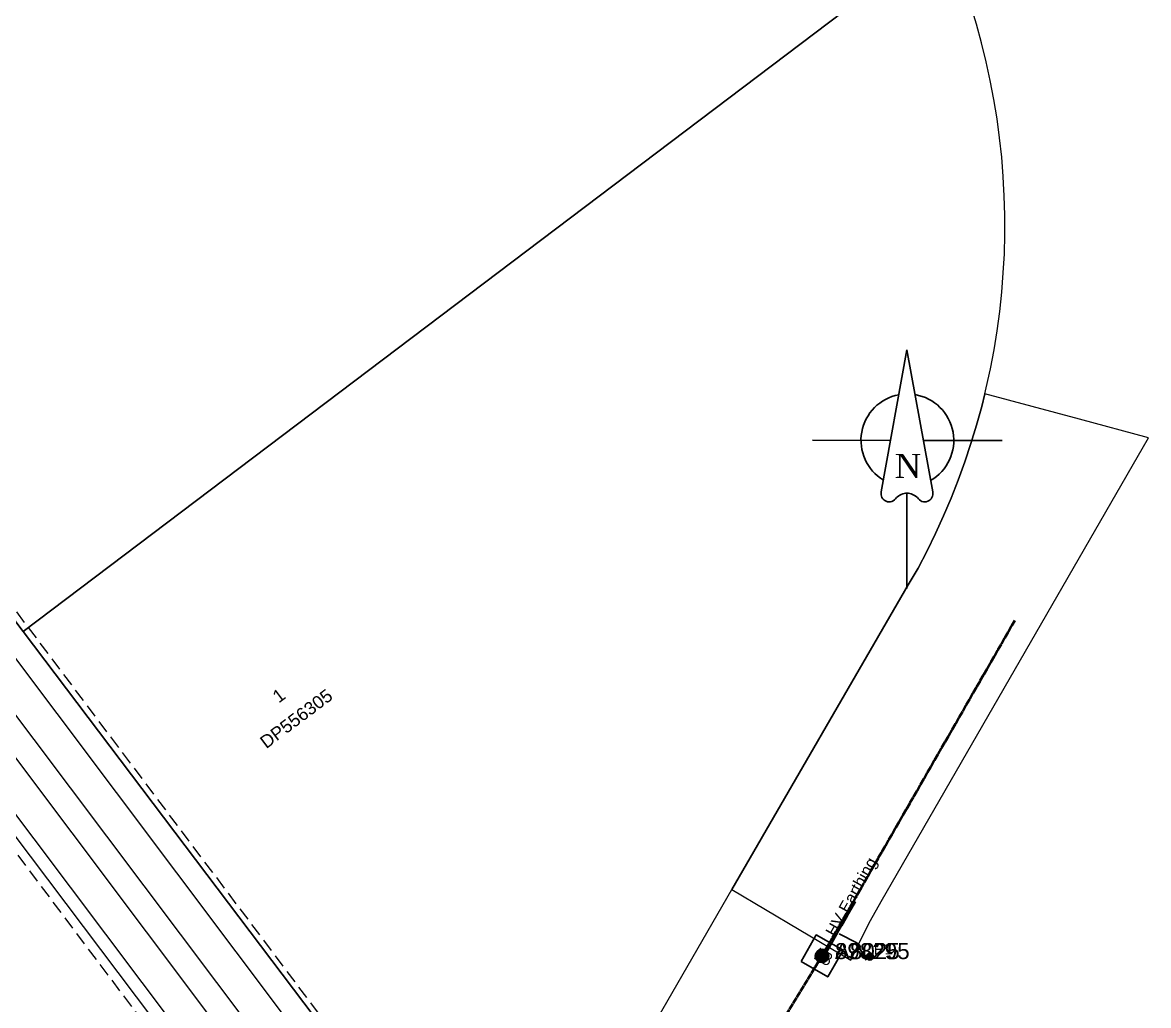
# Model space of a CAD drawing. Header units: metres. Extents: x 0 to 309348, y 0 to 6272736.
# Drawn here: x 309153.9 to 309329.3, y 6271873.5 to 6272026.7 of the extents above; entities that cross this region are included whole.
import ezdxf
from ezdxf.enums import TextEntityAlignment as Align

# ---------------------------------------------------------------- set-up
doc = ezdxf.new("R2010")
doc.units = ezdxf.units.M
for name, pattern in [('Cable Exist OH', [1, 1, 0]), ('Cable Exist UG', [8.2, 4, -1.2, 1.8, -1.2]), ('DASHEDX2', [38.1, 25.4, -12.7])]:
    doc.linetypes.add(name, pattern=pattern)
doc.layers.get('0').update_dxf_attribs({"color": 6})
doc.layers.add('_User Miscellaneous10', color=252, linetype='Continuous', lineweight=13, plot=False, transparency=0.85)
for name, color, linetype, lineweight in [('_User_LV_Exist', 5, 'Continuous', 35), ('_User_SL_Exist', 4, 'Continuous', 35), ('Cadastre Land Parcels_SP_EXT', 118, 'Continuous', 15), ('Cadastre Roads_SP_EXT', 218, 'Continuous', 15), ('Cadastre Roads_SP_NEW', 214, 'Continuous', 15), ('Mains_HV_EXT', 13, 'Continuous', 25), ('Mains_LV_EXT', 163, 'Continuous', 25), ('Mains_SL_EXT', 131, 'Continuous', 25)]:
    doc.layers.add(name, color=color, linetype=linetype, lineweight=lineweight)
for name, color, linetype in [('Duct_SP_EXT', 30, 'Continuous'), ('Equip_SP_HV_EXT', 7, 'Continuous'), ('Notes', 7, 'Continuous'), ('SupportsOH_SP_TR_HV_LV_SL_EXT', 7, 'Continuous'), ('Trench_SP_EXT', 7, 'Continuous')]:
    doc.layers.add(name, color=color, linetype=linetype)
doc.styles.add('ARIAL', font='arial.ttf', dxfattribs={"height": 2})
doc.styles.add('iecNAME', font='times.ttf')
doc.styles.add('POLE_LABEL', font='arial.ttf', dxfattribs={"height": 2})
doc.styles.get("Standard").update_dxf_attribs({"font": 'arial.ttf'})
doc.linetypes.add('Cable E UG', pattern='A,6,-0.5,["E",Standard,S=1.7,R=0,X=0.5,Y=-1],-2.9', length=9.4)

# ---------------------------------------------------------------- blocks, each defined once
blk = doc.blocks.new('POLE_EXT')
blk.add_hatch(color=256).paths.add_polyline_path([(-1, 0, 1), (1, 0, 1)])
blk.add_lwpolyline([(-1, 0, 1), (1, 0, 1)], format="xyb", close=True)
at = {"flags": 8}
blk.add_attdef('pNumber', text='', height=2, dxfattribs=at).set_placement((2.5, 2.5), align=Align.MIDDLE_CENTER)
at = {"style": 'POLE_LABEL', "flags": 9}
for tag, p in [('STRUCTURE_PLANT_NUMBER', (1.35, 0.03)), ('STREET_CODE', (1.35, -0.2))]:
    blk.add_attdef(tag, text='', height=0.2, dxfattribs=at).set_placement(p, align=Align.MIDDLE_LEFT)
at = {"flags": 9}
for tag, p in [('OWNED_BY', (1.35, -0.4)), ('SPECIAL_USE', (1.35, -0.8)), ('STATE', (1.35, -1)), ('cLV', (1.35, -1.4)), ('hDepth', (1.35, -1.6)), ('hDia', (1.35, -1.8)), ('PARENT', (1.35, -0.6)), ('USAGE', (1.35, -1.2)), ('cHV', (1.35, -2)), ('cLinedev', (1.35, -3.4)), ('LBRACKET', (1.35, -2.2)), ('LExisting', (1.35, -2.4)), ('LANTNUMBER', (1.35, -2.6)), ('LOther', (1.35, -2.8)), ('LRemove', (1.35, -3)), ('LEGEND', (1.35, -3.2)), ('LOCATION', (1.35, -3.6)), ('pExisting', (1.35, -3.8)), ('pFooting', (1.35, -4.4)), ('pNew', (1.35, -4.6)), ('pRelocate', (1.35, -5)), ('pRemove', (1.35, -5.2)), ('PFNUMBER', (1.35, -4)), ('NEWPFNUMBER', (1.35, -4.2)), ('pReplace', (1.35, -5.4)), ('pStay', (1.35, -5.6)), ('pType', (1.35, -5.8)), ('cspan', (1.35, -6)), ('STREETNAME', (1.35, -6.2)), ('SUBURB', (1.35, -6.4)), ('OPERATED_BY', (1.36, -7.01)), ('NOTES', (1.35, -6.6)), ('MAINTAINED_BY', (1.36, -6.81))]:
    blk.add_attdef(tag, text='', height=0.2, dxfattribs=at).set_placement(p, align=Align.MIDDLE_LEFT)
at = {"flags": 1}
blk.add_attdef('Z', (1.35, -7.33), '', height=0.2, dxfattribs=at)
blk = doc.blocks.new('HV_LOAD_BREAK_EXT')
blk.add_lwpolyline([(-2.4, -2.4), (2.4, -2.4), (2.4, 2.4), (-2.4, 2.4)], close=True)
at = {"insert": (-1.1, 0.99), "char_height": 2, "width": 2.9628, "attachment_point": 1}
blk.add_mtext('{\\Fisocp|c0;LB}', dxfattribs=at)
for tag, height, flags, p in [('ASSET_NUM', 2.5, 8, (2, 2)), ('STREET_CODE', 0.2, 9, (1.5, 0)), ('ACTUAL_STATUS', 0.2, 9, (1.5, -0.2)), ('CONSTRUCTED_VOLTAGE', 0.2, 9, (1.5, -0.4)), ('OPERATING_VOLTAGE', 0.2, 9, (1.5, -0.8)), ('ORIENTATION', 0.2, 9, (1.5, -1)), ('OWNED_BY', 0.2, 9, (1.5, -1.2)), ('OPERATED_BY', 0.2, 9, (1.5, -1.4)), ('STATE', 0.2, 9, (1.5, -1.8)), ('NO_PHASES', 0.2, 9, (1.5, -0.6)), ('MAINTAINED_BY', 0.2, 9, (1.5, -1.6)), ('SWITCH_TYPE', 0.2, 9, (1.5, -2)), ('STREETNAME', 0.2, 9, (1.5, -2.8)), ('SUBURB', 0.2, 9, (1.5, -3)), ('Z', 0.2, 1, (1.5, -3.6)), ('USAGE', 0.2, 9, (1.5, -2.2)), ('LEGEND', 0.2, 9, (1.5, -2.4)), ('LOCATION', 0.2, 9, (1.5, -2.6)), ('NOTES', 0.2, 9, (1.5, -3.2)), ('LABEL_ALIGNMENT', 0.2, 9, (1.5, -3.4))]:
    blk.add_attdef(tag, text='', height=height, dxfattribs=dict(flags=flags)).set_placement(p, align=Align.MIDDLE_LEFT)
blk = doc.blocks.new('CABLE_LARGE_EXT')
h = blk.add_hatch(color=256)
edge = h.paths.add_edge_path()
edge.add_arc((0, 0.55), 0.55, 0, 360)
blk.add_circle((0, 0.55), 0.55)
at = {"flags": 1}
blk.add_attdef('Z', (0, 0), '', height=0.2, dxfattribs=at)
at = {"flags": 9}
for tag, p in [('COND_CODE', (0, 0)), ('STATE', (0, -0.4)), ('XSECT_SIZE', (0, -0.6)), ('FB_REFERENCE', (0, -0.2)), ('NOTES', (0, -0.8))]:
    blk.add_attdef(tag, text='', height=0.2, dxfattribs=at).set_placement(p, align=Align.MIDDLE_LEFT)
blk = doc.blocks.new('NorthPnt 11(NP11)')
for p, q in [((-19.7, 0.02), (-3.49, 0)), ((3.32, 0), (19.7, -0.02)), ((-0.08, -10.94), (-0.08, -30.8))]:
    blk.add_line(p, q)
for points in [[(-0.08, 18.81), (-5.43, -10.68, 0.877048), (-2.29, -11.9, -0.1543), (-0.08, -10.94, 0.090511)], [(-0.08, 18.81), (5.26, -10.68, -0.877048), (2.13, -11.9, 0.1543), (-0.08, -10.94, -0.090511)]]:
    blk.add_lwpolyline(points, format="xyb")
for start, end in [(100.5988, 238.8643), (300.0994, 80.4374)]:
    blk.add_arc((0, 0), 9.64, start, end)
at = {"style": 'iecNAME'}
blk.add_text('N', height=5.02, dxfattribs=at).set_placement((-2.62, -7.82))

msp = doc.modelspace()

# ---------------------------------------------------------------- linework, layer by layer
at = {"layer": '_User Miscellaneous10', "linetype": 'DASHEDX2', "ltscale": 0.08}
for p, q in [((309083.28393, 6272027.35924), (309242.85878, 6271815.22204)), ((309180.02578, 6271861.15619), (309136.43218, 6271919.10909))]:
    msp.add_line(p, q, dxfattribs=at)
at = {"layer": '_User_SL_Exist', "linetype": 'Cable Exist OH'}
msp.add_lwpolyline([(309243.67773, 6271823.99915), (309278.46197, 6271881.19405), (309308.51411, 6271933.47902)], dxfattribs=at)
at = {"layer": 'Cadastre Land Parcels_SP_EXT', "linetype": 'Continuous'}
msp.add_lwpolyline([(309297.53303, 6272040.30897), (309288.78404, 6272061.396), (309269.57302, 6272094.18198), (309059.88004, 6272056.30398), (309153.96196, 6271931.742), (309297.53303, 6272040.30897)], close=True, dxfattribs=at)
for points in [[(309297.53303, 6272040.30897), (309153.96196, 6271931.742), (309229.68104, 6271831.55797)], [(309252.123, 6271870.31197), (309264.40397, 6271891.51701), (309291.902, 6271938.99897), (309293.41903, 6271941.63596), (309294.81901, 6271944.30599), (309296.14603, 6271947.01303), (309297.4, 6271949.75302), (309298.58101, 6271952.52799), (309299.68499, 6271955.33202), (309300.71601, 6271958.16503), (309301.66797, 6271961.02603), (309302.54502, 6271963.90797), (309303.34302, 6271966.81703), (309303.83097, 6271968.79904), (309304.06302, 6271969.74402), (309304.70396, 6271972.69), (309305.26602, 6271975.65197), (309305.74796, 6271978.62798), (309306.14996, 6271981.61398), (309306.47203, 6271984.61199), (309306.71397, 6271987.61804), (309306.87297, 6271990.627), (309306.95202, 6271993.641), (309306.95096, 6271996.65499), (309306.86899, 6271999.66899), (309306.76502, 6272001.58298), (309306.76502, 6272001.58298), (309306.70496, 6272002.67901), (309306.46098, 6272005.684), (309306.13698, 6272008.67998), (309305.73197, 6272011.66801), (309305.24703, 6272014.64402), (309304.68099, 6272017.60502), (309304.03696, 6272020.55003), (309303.31502, 6272023.47596), (309302.51402, 6272026.38201), (309301.63396, 6272029.26501)]]:
    msp.add_lwpolyline(points, dxfattribs=at)
at = {"layer": 'Cadastre Roads_SP_EXT', "linetype": 'Continuous'}
msp.add_lwpolyline([(308898.09301, 6272237.30398), (308941.02197, 6272180.28999), (308943.40499, 6272177.11204), (308983.98298, 6272123.30099), (309027.00103, 6272066.33301), (309069.99701, 6272009.33704), (309122.09899, 6271940.391), (309218.11904, 6271813.03301), (309223.55399, 6271821.73996), (309229.681, 6271831.55797), (309153.962, 6271931.74199), (309059.88, 6272056.30404), (308994.31599, 6272143.10797), (308959.421, 6272189.26097), (308911.612, 6272252.77602)], dxfattribs=at)
msp.add_lwpolyline([(309329.33598, 6271961.949), (309318.59102, 6271964.83501), (309303.83098, 6271968.79896), (309303.343, 6271966.81703), (309302.54498, 6271963.90797), (309301.66802, 6271961.02603), (309300.716, 6271958.16501), (309299.68503, 6271955.33198), (309298.58103, 6271952.52801), (309297.40003, 6271949.753), (309296.146, 6271947.01296), (309294.81903, 6271944.30604), (309293.41903, 6271941.63603), (309291.90202, 6271938.99904), (309264.40397, 6271891.51704), (309274.88798, 6271885.32204), (309282.96204, 6271880.55097), (309284.44204, 6271883.64299), (309286.01503, 6271886.68601), (309287.67898, 6271889.68302), (309329.33598, 6271961.949)], close=True, dxfattribs=at)
at = {"layer": 'Cadastre Roads_SP_NEW', "color": 4, "linetype": 'Continuous', "ltscale": 2, "transparency": 33554495}
for p, q in [((309078.18494, 6272026.65199), (309236.1746, 6271816.62211)), ((309146.66124, 6271926.80365), (309232.0256, 6271813.32112)), ((309143.46466, 6271924.3991), (309228.89429, 6271810.82981)), ((309139.22919, 6271921.21307), (309224.74529, 6271807.52882))]:
    msp.add_line(p, q, dxfattribs=at)
at = {"layer": 'Duct_SP_EXT'}
msp.add_lwpolyline([(309285.31548, 6271880.53903), (309283.86215, 6271883.21615), (309281.10855, 6271884.61206)], dxfattribs=at)
at = {"layer": 'Mains_HV_EXT', "linetype": 'Cable Exist OH'}
for points in [[(309308.51411, 6271933.47902), (309278.46197, 6271881.19405)], [(309278.46197, 6271881.19405), (309243.7282, 6271824.00423), (309216.49701, 6271797.15968), (309174.53709, 6271762.97528), (309166.19442, 6271756.29242)]]:
    msp.add_lwpolyline(points, dxfattribs=at)
at = {"layer": 'Mains_HV_EXT', "linetype": 'Cable E UG'}
for points in [[(309281.27109, 6271885.51086), (309283.66135, 6271889.62215)], [(309278.46199, 6271881.194), (309278.95724, 6271881.38039), (309281.27109, 6271885.51086)]]:
    msp.add_lwpolyline(points, dxfattribs=at)
at = {"layer": 'Mains_LV_EXT', "linetype": 'Cable Exist OH'}
for points in [[(309308.51511, 6271933.47802), (309278.46197, 6271881.19397)], [(309278.46197, 6271881.19405), (309243.66797, 6271824.04527)]]:
    msp.add_lwpolyline(points, dxfattribs=at)
at = {"layer": 'Mains_SL_EXT', "linetype": 'Cable Exist OH'}
msp.add_lwpolyline([(309243.67773, 6271823.99915), (309278.46197, 6271881.19405), (309308.51411, 6271933.47902)], dxfattribs=at)
at = {"layer": 'Trench_SP_EXT', "linetype": 'Cable Exist UG'}
msp.add_lwpolyline([(309278.46202, 6271881.19405), (309278.95723, 6271881.38038), (309283.66138, 6271889.62213)], dxfattribs=at)

# ---------------------------------------------------------------- block references
at = {"layer": '_User_LV_Exist'}
ref = msp.add_blockref('POLE_EXT', (309278.46199, 6271881.19404), dxfattribs=dict(at, rotation=0.0473188088835883))
ref.add_attrib('ASSET_NUM', '898295', dxfattribs={"layer": '0', "height": 2.5, "rotation": 359.996174, "style": 'POLE_LABEL'}).set_placement((309280.46199, 6271881.94404), align=Align.MIDDLE_LEFT)
at = {"layer": '_User_SL_Exist'}
ref = msp.add_blockref('POLE_EXT', (309278.46199, 6271881.19404), dxfattribs=dict(at, rotation=0.0473188088835883))
ref.add_attrib('ASSET_NUM', '898295', dxfattribs={"layer": '0', "height": 2.5, "rotation": 359.996174, "style": 'POLE_LABEL'}).set_placement((309280.46199, 6271881.94404), align=Align.MIDDLE_LEFT)
at = {"layer": 'Duct_SP_EXT'}
msp.add_blockref('CABLE_LARGE_EXT', (309285.90826, 6271880.53902), dxfattribs=at)
at = {"layer": 'Equip_SP_HV_EXT'}
ref = msp.add_blockref('HV_LOAD_BREAK_EXT', (309278.46201, 6271881.19404), dxfattribs=dict(at, rotation=330.2450918395781))
ref.add_attrib('ASSET_NUM', 'A8025', dxfattribs={"layer": '0', "height": 2.5}).set_placement((309280.46201, 6271881.94404), align=Align.MIDDLE_LEFT)
at = {"layer": 'Notes', "xscale": 0.75, "yscale": 0.75}
msp.add_blockref('NorthPnt 11(NP11)', (309291.75649, 6271961.53577), dxfattribs=at)
at = {"layer": 'SupportsOH_SP_TR_HV_LV_SL_EXT'}
ref = msp.add_blockref('POLE_EXT', (309278.46199, 6271881.19404), dxfattribs=dict(at, rotation=0.0473188088835883))
ref.add_attrib('ASSET_NUM', '898295', dxfattribs={"layer": '0', "height": 2.5, "rotation": 359.996174, "style": 'POLE_LABEL'}).set_placement((309280.46199, 6271881.94404), align=Align.MIDDLE_LEFT)

# ---------------------------------------------------------------- texts
at = {"layer": '_User Miscellaneous10', "transparency": 33554610, "style": 'ARIAL'}
for s, p in [('DP556305', (309197.11365, 6271917.3733)), ('1', (309194.40238, 6271920.97763))]:
    msp.add_text(s, height=2, rotation=36.9513889, dxfattribs=at).set_placement(p, align=Align.CENTER)
at = {"layer": 'Duct_SP_EXT'}
msp.add_text('P1', height=1.8, dxfattribs=at).set_placement((309286.48192, 6271881.41865))
at = {"layer": 'Mains_HV_EXT'}
msp.add_text('HV Earthing', height=1.8, rotation=60.7430971, dxfattribs=at).set_placement((309280.46342, 6271884.06909))

doc.saveas('drawing.dxf')
